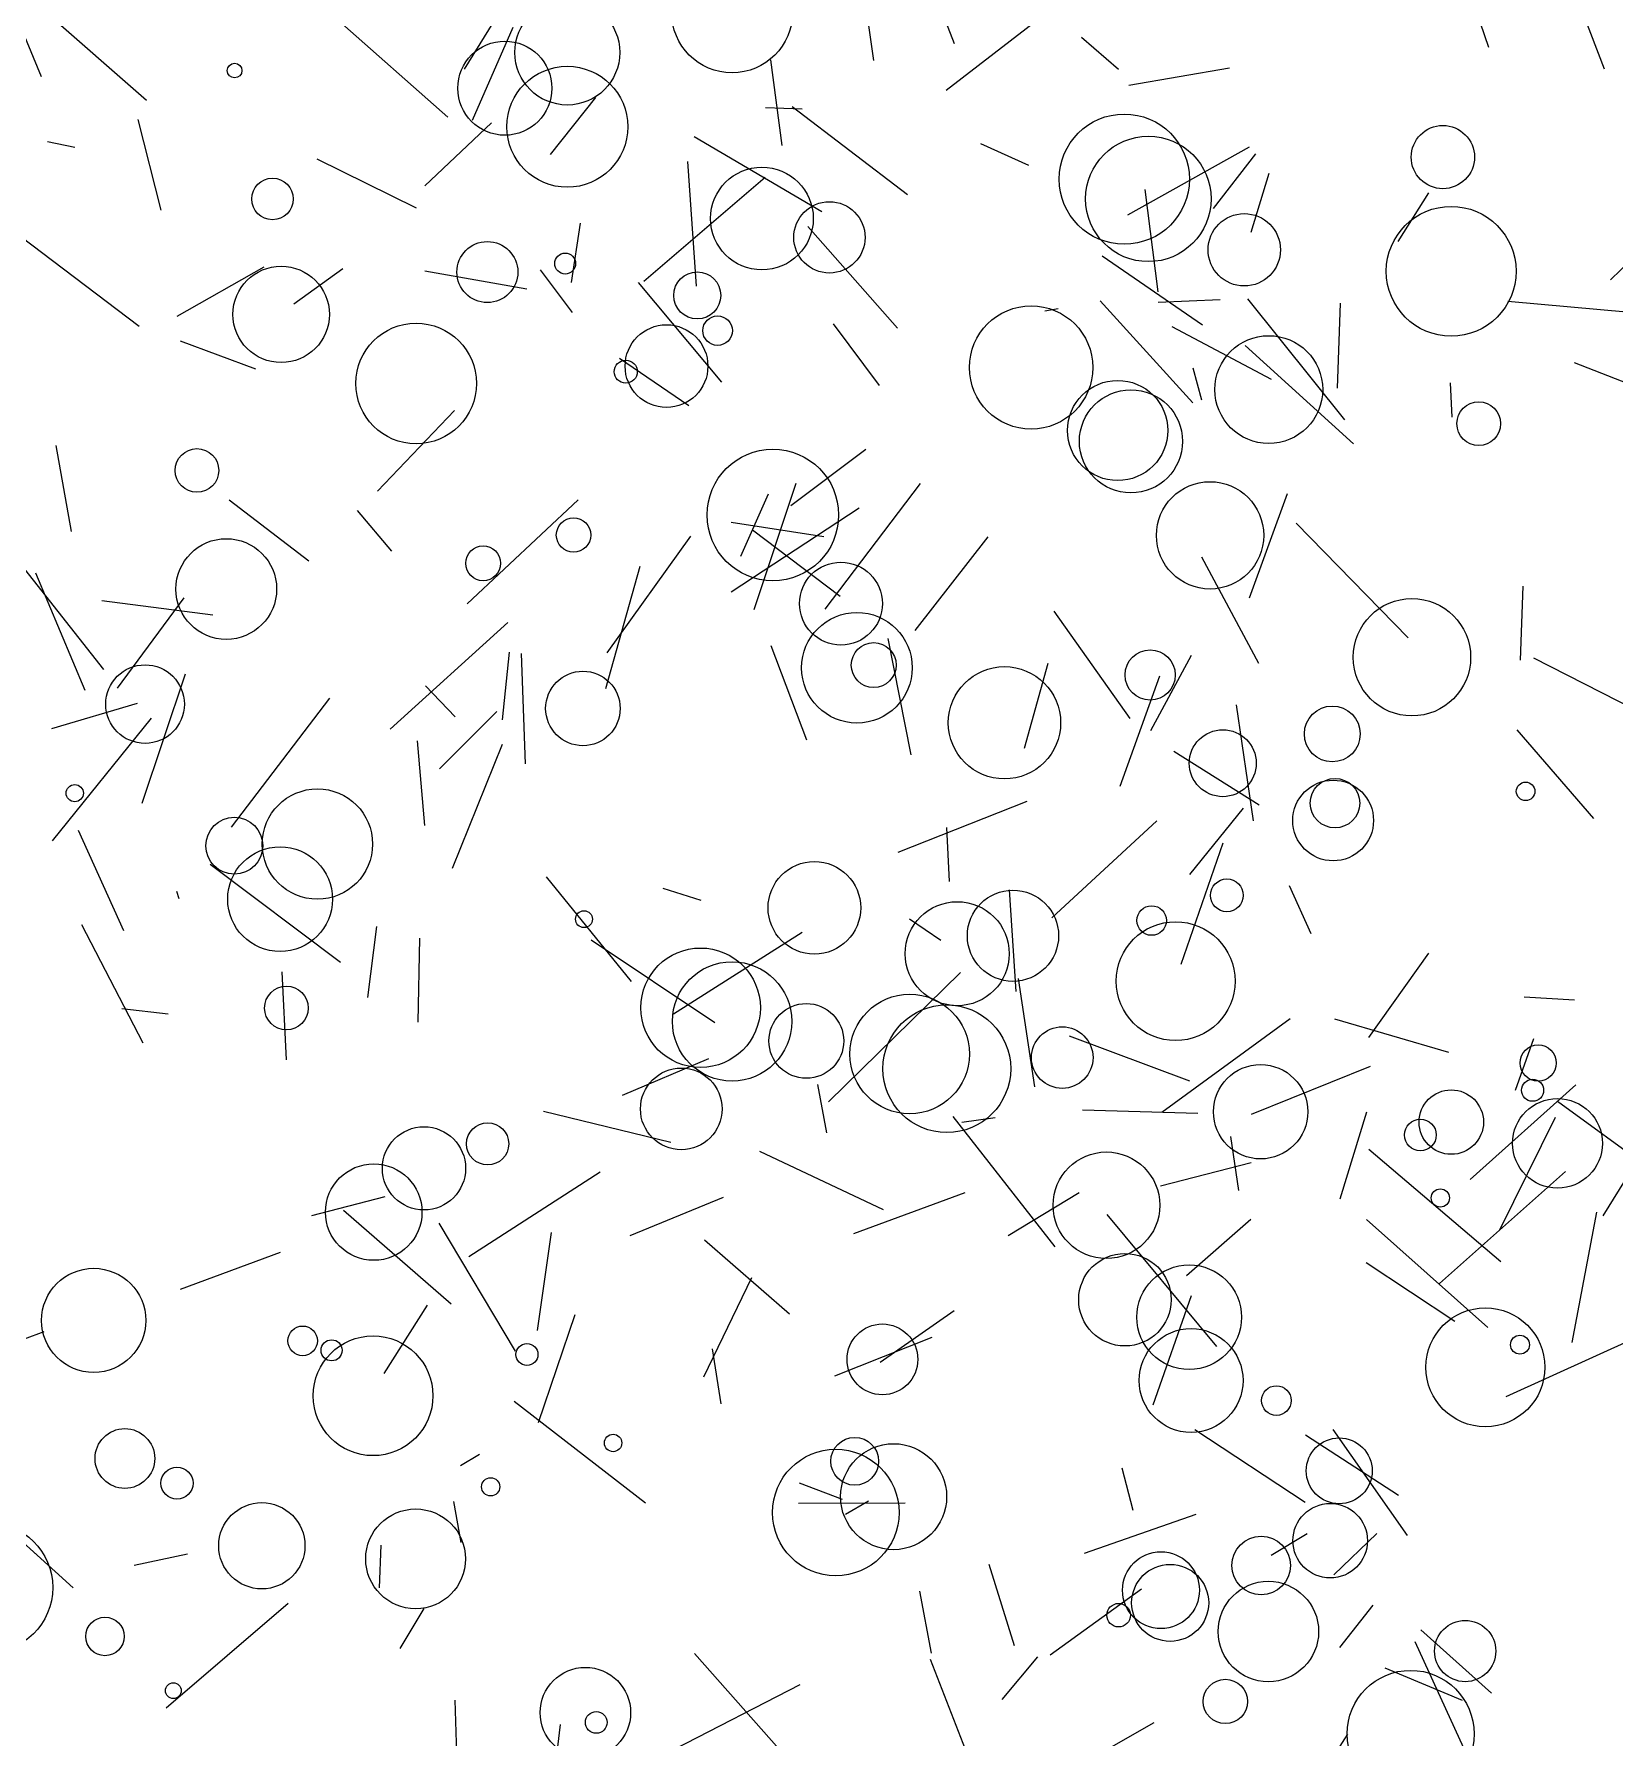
# Model space of a CAD drawing. Header units: millimetres. Extents: x -15 to 2017, y -16 to 2019.
# Drawn here: x 1317.2 to 1556.1, y 1297.8 to 1555.3 of the extents above; entities that cross this region are included whole.
import ezdxf

# ---------------------------------------------------------------- set-up
doc = ezdxf.new("R2010")
doc.units = ezdxf.units.MM

msp = doc.modelspace()

# ---------------------------------------------------------------- linework, layer by layer
at = {"color": 74}
msp.add_line((1318.3, 1548.87), (1310.6, 1567.72), dxfattribs=at)
at = {"color": 71}
for p, q in [((1382.27, 1550.03), (1393.2, 1567.75)), ((1447.8, 1431.65), (1467.28, 1439.38))]:
    msp.add_line(p, q, dxfattribs=at)
at = {"color": 111}
for p, q in [((1456.27, 1553.84), (1451.56, 1566.12)), ((1318.82, 1558.76), (1334.21, 1545.33)), ((1501.12, 1384.71), (1487.44, 1381.2))]:
    msp.add_line(p, q, dxfattribs=at)
at = {"color": 232}
msp.add_line((1548.01, 1566.88), (1554.47, 1550.06), dxfattribs=at)
at = {"color": 230}
for p, q in [((1444.11, 1551.32), (1442.13, 1565.11)), ((1405.69, 1506.35), (1416.12, 1499.17))]:
    msp.add_line(p, q, dxfattribs=at)
at = {"color": 213}
msp.add_line((1533.7, 1562.94), (1536.96, 1553.32), dxfattribs=at)
at = {"color": 135}
msp.add_line((1471.96, 1559.81), (1455.04, 1546.8), dxfattribs=at)
at = {"color": 26}
for p, q in [((1362.84, 1557.69), (1379.74, 1542.76)), ((1527.9, 1416.4), (1518.84, 1403.65))]:
    msp.add_line(p, q, dxfattribs=at)
at = {"color": 188}
for p, q in [((1389.56, 1556.32), (1383.39, 1542.23)), ((1471.52, 1372.04), (1456.08, 1391.73))]:
    msp.add_line(p, q, dxfattribs=at)
at = {"color": 117}
msp.add_line((1481.05, 1549.97), (1475.5, 1554.77), dxfattribs=at)
at = {"color": 54}
for p, q in [((1428.47, 1551.41), (1430.19, 1538.49)), ((1478.32, 1515.02), (1492.33, 1499.57)), ((1340.05, 1458.57), (1333.48, 1439.03)), ((1439.84, 1331.62), (1443.29, 1333.64))]:
    msp.add_line(p, q, dxfattribs=at)
at = {"color": 34}
for p, q in [((1497.87, 1550.14), (1482.62, 1547.56)), ((1436.73, 1468.4), (1451.16, 1487.41)), ((1417.02, 1310.58), (1430.94, 1294.81))]:
    msp.add_line(p, q, dxfattribs=at)
at = {"color": 219}
for p, q in [((1402.02, 1545.74), (1395.21, 1537.1)), ((1388.81, 1466.4), (1371, 1450.28))]:
    msp.add_line(p, q, dxfattribs=at)
at = {"color": 3}
msp.add_line((1427.74, 1544.19), (1433.26, 1544.02), dxfattribs=at)
at = {"color": 244}
for p, q in [((1449.18, 1531.04), (1431.78, 1544.3)), ((1553.31, 1377.28), (1549.6, 1357.55))]:
    msp.add_line(p, q, dxfattribs=at)
at = {"color": 60}
msp.add_line((1336.43, 1528.68), (1332.93, 1542.38), dxfattribs=at)
at = {"color": 143}
msp.add_line((1376.26, 1532.37), (1386.33, 1541.89), dxfattribs=at)
at = {"color": 44}
for p, q in [((1323.38, 1538.19), (1319.23, 1539.05)), ((1489.41, 1446.96), (1502.31, 1438.84))]:
    msp.add_line(p, q, dxfattribs=at)
at = {"color": 51}
for p, q in [((1436.26, 1528.47), (1416.95, 1539.8)), ((1339.33, 1365.61), (1354.42, 1371.2))]:
    msp.add_line(p, q, dxfattribs=at)
at = {"color": 132}
msp.add_line((1467.54, 1535.46), (1460.26, 1538.74), dxfattribs=at)
at = {"color": 194}
for p, q in [((1482.49, 1528), (1500.87, 1538.28)), ((1320.5, 1493.11), (1322.81, 1480.16)), ((1465.61, 1410.6), (1464.6, 1425.96)), ((1452.89, 1358.34), (1438.16, 1352.48))]:
    msp.add_line(p, q, dxfattribs=at)
at = {"color": 97}
for p, q in [((1374.99, 1529), (1359.98, 1536.39)), ((1409.32, 1517.97), (1427.7, 1533.71))]:
    msp.add_line(p, q, dxfattribs=at)
at = {"color": 114}
for p, q in [((1417.28, 1517.19), (1415.99, 1536.05)), ((1332.31, 1323.9), (1340.38, 1325.64))]:
    msp.add_line(p, q, dxfattribs=at)
at = {"color": 41}
for p, q in [((1501.76, 1537.2), (1495.36, 1528.94)), ((1524.85, 1464.09), (1507.9, 1481.39))]:
    msp.add_line(p, q, dxfattribs=at)
at = {"color": 235}
msp.add_line((1574.92, 1537.13), (1555.44, 1518.16), dxfattribs=at)
at = {"color": 116}
msp.add_line((1503.81, 1534.23), (1501.05, 1525.31), dxfattribs=at)
at = {"color": 30}
msp.add_line((1485.04, 1531.84), (1487.03, 1516.37), dxfattribs=at)
at = {"color": 234}
for p, q in [((1523.32, 1523.95), (1527.98, 1531.32)), ((1513.44, 1344.43), (1524.71, 1328.42))]:
    msp.add_line(p, q, dxfattribs=at)
at = {"color": 86}
for p, q in [((1313.54, 1525.97), (1333.07, 1511.17)), ((1338.71, 1425.76), (1339.06, 1424.65))]:
    msp.add_line(p, q, dxfattribs=at)
at = {"color": 113}
for p, q in [((1399.74, 1526.75), (1398.34, 1517.75)), ((1450.35, 1465.15), (1461.37, 1479.33))]:
    msp.add_line(p, q, dxfattribs=at)
at = {"color": 147}
for p, q in [((1434.15, 1526.23), (1447.67, 1510.86)), ((1486.88, 1436.41), (1470.99, 1421.77)), ((1471.83, 1291.83), (1486.46, 1300.12))]:
    msp.add_line(p, q, dxfattribs=at)
at = {"color": 87}
for p, q in [((1338.83, 1512.68), (1351.98, 1520.13)), ((1519.09, 1399.27), (1501.12, 1392.05)), ((1565.84, 1380.54), (1547.41, 1394.01))]:
    msp.add_line(p, q, dxfattribs=at)
at = {"color": 69}
msp.add_line((1356.45, 1514.56), (1363.85, 1519.88), dxfattribs=at)
at = {"color": 24}
for p, q in [((1376.24, 1519.55), (1391.66, 1516.83)), ((1394.16, 1392.52), (1413.44, 1387.87)), ((1456.24, 1362.35), (1445.04, 1354.54)), ((1381.22, 1291.81), (1380.85, 1303.52))]:
    msp.add_line(p, q, dxfattribs=at)
at = {"color": 66}
msp.add_line((1393.67, 1519.7), (1398.49, 1513.22), dxfattribs=at)
at = {"color": 75}
msp.add_line((1493.79, 1511.34), (1478.63, 1521.73), dxfattribs=at)
at = {"color": 222}
for p, q in [((1408.48, 1517.77), (1421.1, 1502.71)), ((1496.46, 1515.16), (1487.07, 1514.74)), ((1409.58, 1333.31), (1389.73, 1348.65))]:
    msp.add_line(p, q, dxfattribs=at)
at = {"color": 104}
msp.add_line((1500.59, 1515.32), (1515.24, 1497.01), dxfattribs=at)
at = {"color": 175}
msp.add_line((1514.58, 1514.63), (1514.11, 1501.82), dxfattribs=at)
at = {"color": 118}
msp.add_line((1539.93, 1514.95), (1558.38, 1513.3), dxfattribs=at)
at = {"color": 240}
msp.add_line((1437.98, 1511.52), (1444.93, 1502.2), dxfattribs=at)
at = {"color": 94}
for p, q in [((1469.94, 1513.46), (1471.96, 1513.86)), ((1318.69, 1359.18), (1315.71, 1358.05))]:
    msp.add_line(p, q, dxfattribs=at)
at = {"color": 224}
msp.add_line((1339.28, 1508.95), (1350.65, 1504.72), dxfattribs=at)
at = {"color": 255}
for p, q in [((1489.14, 1511.14), (1504.12, 1503.17)), ((1481.31, 1441.63), (1487.3, 1458.3))]:
    msp.add_line(p, q, dxfattribs=at)
at = {"color": 167}
for p, q in [((1516.59, 1493.37), (1500.2, 1508.24)), ((1513.7, 1406.48), (1530.95, 1401.45))]:
    msp.add_line(p, q, dxfattribs=at)
at = {"color": 181}
for p, q in [((1492.3, 1504.86), (1493.6, 1500.05)), ((1380.73, 1498.41), (1369.12, 1486.21)), ((1402.77, 1383.31), (1382.91, 1370.53))]:
    msp.add_line(p, q, dxfattribs=at)
at = {"color": 160}
for p, q in [((1549.94, 1505.67), (1559.12, 1502.08)), ((1509.56, 1328.64), (1504.16, 1325.39))]:
    msp.add_line(p, q, dxfattribs=at)
at = {"color": 136}
for p, q in [((1531.51, 1497.44), (1531.25, 1502.61)), ((1376.58, 1363.22), (1370.04, 1352.87))]:
    msp.add_line(p, q, dxfattribs=at)
at = {"color": 241}
for p, q in [((1431.54, 1484.09), (1442.87, 1492.6)), ((1464.39, 1373.75), (1475.12, 1380.25))]:
    msp.add_line(p, q, dxfattribs=at)
at = {"color": 42}
for p, q in [((1423.98, 1476.43), (1428.2, 1485.82)), ((1465.34, 1311.74), (1461.52, 1324.01))]:
    msp.add_line(p, q, dxfattribs=at)
at = {"color": 36}
msp.add_line((1426.03, 1468.35), (1432.38, 1487.45), dxfattribs=at)
at = {"color": 163}
for p, q in [((1500.88, 1470.13), (1506.59, 1485.87)), ((1311.98, 1479.19), (1327.71, 1459.27))]:
    msp.add_line(p, q, dxfattribs=at)
at = {"color": 144}
msp.add_line((1346.66, 1484.9), (1358.73, 1475.68), dxfattribs=at)
at = {"color": 126}
for p, q in [((1371.24, 1477.18), (1366.07, 1483.29)), ((1344.21, 1467.51), (1327.42, 1469.65)), ((1323.89, 1435.02), (1330.71, 1419.85))]:
    msp.add_line(p, q, dxfattribs=at)
at = {"color": 164}
msp.add_line((1382.65, 1469.2), (1399.42, 1484.9), dxfattribs=at)
at = {"color": 173}
for p, q in [((1422.55, 1471.01), (1441.88, 1483.69)), ((1426.8, 1386.5), (1445.51, 1377.67))]:
    msp.add_line(p, q, dxfattribs=at)
at = {"color": 208}
msp.add_line((1422.52, 1481.53), (1436.55, 1479.37), dxfattribs=at)
at = {"color": 120}
for p, q in [((1416.41, 1479.41), (1403.75, 1461.8)), ((1487.64, 1392.38), (1507, 1406.52))]:
    msp.add_line(p, q, dxfattribs=at)
at = {"color": 15}
for p, q in [((1439, 1470.31), (1425.75, 1480.32)), ((1533.06, 1303.48), (1521.38, 1308.36))]:
    msp.add_line(p, q, dxfattribs=at)
at = {"color": 90}
msp.add_line((1502.3, 1460.18), (1493.65, 1476.27), dxfattribs=at)
at = {"color": 124}
for p, q in [((1324.94, 1456.09), (1317.48, 1473.86)), ((1387.15, 1452.94), (1378.49, 1444.27))]:
    msp.add_line(p, q, dxfattribs=at)
at = {"color": 189}
msp.add_line((1403.61, 1456.4), (1408.81, 1474.9), dxfattribs=at)
at = {"color": 158}
for p, q in [((1541.84, 1460.69), (1542.23, 1471.89)), ((1418, 1424.37), (1412.27, 1426.17))]:
    msp.add_line(p, q, dxfattribs=at)
at = {"color": 180}
for p, q in [((1339.81, 1470.12), (1329.74, 1456.48)), ((1389.96, 1356.25), (1378.43, 1375.63))]:
    msp.add_line(p, q, dxfattribs=at)
at = {"color": 218}
for p, q in [((1482.86, 1451.87), (1471.33, 1468.1)), ((1363.52, 1414.99), (1343.83, 1429.8)), ((1537.45, 1304.6), (1526.74, 1314.14))]:
    msp.add_line(p, q, dxfattribs=at)
at = {"color": 196}
for p, q in [((1428.54, 1462.9), (1433.95, 1448.66)), ((1319.9, 1450.35), (1332.85, 1454.18))]:
    msp.add_line(p, q, dxfattribs=at)
at = {"color": 201}
msp.add_line((1449.73, 1446.4), (1446.26, 1463.99), dxfattribs=at)
at = {"color": 186}
msp.add_line((1389, 1461.91), (1387.94, 1451.65), dxfattribs=at)
at = {"color": 191}
msp.add_line((1390.81, 1461.68), (1391.43, 1445.02), dxfattribs=at)
at = {"color": 131}
msp.add_line((1466.89, 1447.41), (1470.47, 1460.22), dxfattribs=at)
at = {"color": 248}
msp.add_line((1485.94, 1450.06), (1492.09, 1461.46), dxfattribs=at)
at = {"color": 98}
msp.add_line((1543.81, 1461.03), (1562.75, 1451.37), dxfattribs=at)
at = {"color": 112}
msp.add_line((1361.87, 1454.97), (1346.98, 1435.44), dxfattribs=at)
at = {"color": 134}
msp.add_line((1376.33, 1456.79), (1380.85, 1452.11), dxfattribs=at)
at = {"color": 122}
msp.add_line((1498.85, 1453.94), (1501.4, 1436.4), dxfattribs=at)
at = {"color": 236}
msp.add_line((1319.97, 1433.38), (1334.97, 1451.94), dxfattribs=at)
at = {"color": 206}
for p, q in [((1541.29, 1450.18), (1552.83, 1436.76)), ((1369.41, 1320.47), (1369.66, 1326.94))]:
    msp.add_line(p, q, dxfattribs=at)
at = {"color": 21}
msp.add_line((1376.25, 1435.68), (1375.14, 1448.5), dxfattribs=at)
at = {"color": 107}
msp.add_line((1387.94, 1447.95), (1380.37, 1429.2), dxfattribs=at)
at = {"color": 63}
msp.add_line((1491.83, 1428.32), (1499.94, 1438.31), dxfattribs=at)
at = {"color": 242}
msp.add_line((1455.52, 1427.22), (1455.15, 1435.39), dxfattribs=at)
at = {"color": 193}
msp.add_line((1490.56, 1414.77), (1496.9, 1433.09), dxfattribs=at)
at = {"color": 27}
msp.add_line((1407.47, 1412.12), (1394.65, 1427.95), dxfattribs=at)
at = {"color": 48}
msp.add_line((1506.88, 1426.62), (1510.12, 1419.38), dxfattribs=at)
at = {"color": 6}
msp.add_line((1454.25, 1418.33), (1449.5, 1421.53), dxfattribs=at)
at = {"color": 139}
msp.add_line((1324.39, 1420.76), (1333.63, 1402.87), dxfattribs=at)
at = {"color": 58}
for p, q in [((1368.96, 1420.43), (1367.57, 1409.7)), ((1419.13, 1400.44), (1406.09, 1394.9))]:
    msp.add_line(p, q, dxfattribs=at)
at = {"color": 32}
msp.add_line((1433.25, 1419.51), (1413.84, 1407.2), dxfattribs=at)
at = {"color": 13}
msp.add_line((1375.44, 1418.68), (1375.19, 1405.96), dxfattribs=at)
at = {"color": 101}
msp.add_line((1420.06, 1405.87), (1401.37, 1418.4), dxfattribs=at)
at = {"color": 14}
msp.add_line((1354.64, 1413.61), (1355.28, 1400.31), dxfattribs=at)
at = {"color": 152}
for p, q in [((1437.27, 1393.92), (1457.22, 1413.49)), ((1463.48, 1303.63), (1468.86, 1310.07))]:
    msp.add_line(p, q, dxfattribs=at)
at = {"color": 121}
msp.add_line((1465.91, 1412.58), (1468.39, 1396.23), dxfattribs=at)
at = {"color": 123}
msp.add_line((1542.35, 1409.8), (1549.96, 1409.36), dxfattribs=at)
at = {"color": 70}
msp.add_line((1330.47, 1408.07), (1337.45, 1407.24), dxfattribs=at)
at = {"color": 28}
msp.add_line((1491.86, 1397.08), (1473.68, 1403.89), dxfattribs=at)
at = {"color": 153}
msp.add_line((1541.08, 1395.73), (1543.82, 1403.5), dxfattribs=at)
at = {"color": 202}
msp.add_line((1435.58, 1396.54), (1436.95, 1389.27), dxfattribs=at)
at = {"color": 9}
msp.add_line((1550.17, 1396.52), (1534.23, 1382.21), dxfattribs=at)
at = {"color": 149}
for p, q in [((1462.43, 1391.51), (1457.38, 1390.8)), ((1525.87, 1312.38), (1533.2, 1296.31))]:
    msp.add_line(p, q, dxfattribs=at)
at = {"color": 129}
for p, q in [((1493.05, 1392.17), (1475.62, 1392.7)), ((1448.83, 1333.3), (1432.71, 1333.22))]:
    msp.add_line(p, q, dxfattribs=at)
at = {"color": 151}
for p, q in [((1514.55, 1379.28), (1518.62, 1392.45)), ((1481.6, 1338.63), (1483.26, 1332.21)), ((1515.69, 1298.39), (1510.36, 1290.14))]:
    msp.add_line(p, q, dxfattribs=at)
at = {"color": 187}
for p, q in [((1538.72, 1374.59), (1547.13, 1391.65)), ((1536.88, 1359.84), (1518.53, 1376.14))]:
    msp.add_line(p, q, dxfattribs=at)
at = {"color": 25}
msp.add_line((1499.25, 1380.53), (1498.07, 1388.69), dxfattribs=at)
at = {"color": 226}
msp.add_line((1562.79, 1390.49), (1554.26, 1376.73), dxfattribs=at)
at = {"color": 20}
msp.add_line((1518.91, 1386.78), (1538.86, 1369.79), dxfattribs=at)
at = {"color": 68}
msp.add_line((1529.58, 1366.47), (1548.6, 1383.43), dxfattribs=at)
at = {"color": 198}
msp.add_line((1370.23, 1379.61), (1359.15, 1376.71), dxfattribs=at)
at = {"color": 115}
msp.add_line((1421.34, 1379.47), (1407.24, 1373.7), dxfattribs=at)
at = {"color": 250}
msp.add_line((1457.87, 1380.19), (1441.02, 1373.97), dxfattribs=at)
at = {"color": 125}
msp.add_line((1363.96, 1377.55), (1380.22, 1363.4), dxfattribs=at)
at = {"color": 214}
msp.add_line((1479.29, 1376.93), (1495.9, 1356.95), dxfattribs=at)
at = {"color": 91}
msp.add_line((1491.36, 1367.72), (1501.05, 1376.21), dxfattribs=at)
at = {"color": 225}
msp.add_line((1395.36, 1374.2), (1393.23, 1359.39), dxfattribs=at)
at = {"color": 89}
for p, q in [((1431.36, 1361.86), (1418.51, 1373.02)), ((1305.03, 1336.86), (1323.13, 1320.5))]:
    msp.add_line(p, q, dxfattribs=at)
at = {"color": 106}
msp.add_line((1425.59, 1367.35), (1418.36, 1352.35), dxfattribs=at)
at = {"color": 249}
msp.add_line((1518.48, 1369.67), (1531.89, 1360.8), dxfattribs=at)
at = {"color": 171}
msp.add_line((1486.33, 1348.14), (1492.08, 1364.68), dxfattribs=at)
at = {"color": 157}
msp.add_line((1393.41, 1345.48), (1398.96, 1361.79), dxfattribs=at)
at = {"color": 197}
for p, q in [((1559.25, 1358.27), (1539.62, 1349.36)), ((1452.83, 1310.6), (1451.07, 1320))]:
    msp.add_line(p, q, dxfattribs=at)
at = {"color": 159}
msp.add_line((1419.65, 1356.62), (1420.96, 1348.31), dxfattribs=at)
at = {"color": 130}
msp.add_line((1492.61, 1344.4), (1509.26, 1333.43), dxfattribs=at)
at = {"color": 23}
msp.add_line((1523.36, 1334.44), (1509.32, 1343.56), dxfattribs=at)
at = {"color": 239}
msp.add_line((1384.52, 1340.66), (1381.63, 1338.91), dxfattribs=at)
at = {"color": 179}
msp.add_line((1439.36, 1333.85), (1432.88, 1336.29), dxfattribs=at)
at = {"color": 217}
msp.add_line((1380.59, 1333.54), (1381.68, 1327.33), dxfattribs=at)
at = {"color": 168}
msp.add_line((1492.77, 1331.6), (1475.88, 1325.7), dxfattribs=at)
at = {"color": 199}
msp.add_line((1520.09, 1328.73), (1513.62, 1322.45), dxfattribs=at)
at = {"color": 88}
msp.add_line((1484.53, 1320.3), (1470.74, 1310.34), dxfattribs=at)
at = {"color": 192}
msp.add_line((1355.61, 1318.11), (1337.18, 1302.3), dxfattribs=at)
at = {"color": 31}
msp.add_line((1376.12, 1317.37), (1372.45, 1311.32), dxfattribs=at)
at = {"color": 11}
msp.add_line((1514.54, 1311.5), (1519.54, 1317.87), dxfattribs=at)
at = {"color": 56}
msp.add_line((1458.29, 1295.18), (1452.65, 1309.65), dxfattribs=at)
at = {"color": 18}
msp.add_line((1432.92, 1305.82), (1413.94, 1296.07), dxfattribs=at)
at = {"color": 128}
msp.add_line((1396.68, 1299.82), (1394.83, 1284.39), dxfattribs=at)
at = {"color": 29}
msp.add_circle((1422.68, 1558.6), 9.14, dxfattribs=at)
at = {"color": 242}
for centre, radius in [((1397.78, 1552.52), 7.93), ((1417.92, 1408.16), 9.03)]:
    msp.add_circle(centre, radius, dxfattribs=at)
at = {"color": 30}
for centre, radius in [((1388.34, 1547.13), 7.11), ((1481.95, 1533.39), 9.84)]:
    msp.add_circle(centre, radius, dxfattribs=at)
at = {"color": 108}
msp.add_circle((1347.5, 1549.8), 1.11, dxfattribs=at)
at = {"color": 9}
msp.add_circle((1397.78, 1541.3), 9.14, dxfattribs=at)
at = {"color": 86}
for centre, radius in [((1485.59, 1530.4), 9.48), ((1479.25, 1378.31), 8.06)]:
    msp.add_circle(centre, radius, dxfattribs=at)
at = {"color": 69}
msp.add_circle((1530.09, 1536.72), 4.78, dxfattribs=at)
at = {"color": 241}
msp.add_circle((1427.19, 1527.43), 7.76, dxfattribs=at)
at = {"color": 198}
msp.add_circle((1353.23, 1530.39), 3.14, dxfattribs=at)
at = {"color": 227}
msp.add_circle((1437.39, 1524.59), 5.39, dxfattribs=at)
at = {"color": 247}
for centre, radius in [((1500.08, 1522.71), 5.47), ((1485.85, 1458.45), 3.79)]:
    msp.add_circle(centre, radius, dxfattribs=at)
at = {"color": 40}
msp.add_circle((1531.35, 1519.46), 9.81, dxfattribs=at)
at = {"color": 238}
for centre, radius in [((1385.7, 1519.34), 4.61), ((1543.64, 1395.69), 1.67)]:
    msp.add_circle(centre, radius, dxfattribs=at)
at = {"color": 139}
msp.add_circle((1397.46, 1520.63), 1.58, dxfattribs=at)
at = {"color": 5}
msp.add_circle((1354.54, 1512.95), 7.28, dxfattribs=at)
at = {"color": 209}
msp.add_circle((1417.42, 1515.81), 3.55, dxfattribs=at)
at = {"color": 223}
msp.add_circle((1467.87, 1504.92), 9.32, dxfattribs=at)
at = {"color": 103}
msp.add_circle((1374.94, 1502.51), 9.12, dxfattribs=at)
at = {"color": 48}
msp.add_circle((1420.49, 1510.49), 2.23, dxfattribs=at)
at = {"color": 39}
for centre, radius in [((1412.77, 1505.13), 6.25), ((1400.51, 1301.63), 6.84)]:
    msp.add_circle(centre, radius, dxfattribs=at)
at = {"color": 172}
for centre, radius in [((1503.78, 1501.58), 8.15), ((1438.35, 1331.87), 9.56)]:
    msp.add_circle(centre, radius, dxfattribs=at)
at = {"color": 228}
msp.add_circle((1406.62, 1504.29), 1.74, dxfattribs=at)
at = {"color": 147}
msp.add_circle((1480.95, 1495.4), 7.57, dxfattribs=at)
at = {"color": 235}
msp.add_circle((1482.95, 1493.76), 7.79, dxfattribs=at)
at = {"color": 92}
msp.add_circle((1535.51, 1496.44), 3.3, dxfattribs=at)
at = {"color": 220}
msp.add_circle((1341.81, 1489.36), 3.3, dxfattribs=at)
at = {"color": 67}
for centre, radius in [((1428.84, 1482.63), 9.94), ((1326.21, 1360.91), 7.87)]:
    msp.add_circle(centre, radius, dxfattribs=at)
at = {"color": 47}
msp.add_circle((1494.91, 1479.55), 8.11, dxfattribs=at)
at = {"color": 88}
msp.add_circle((1398.72, 1479.6), 2.6, dxfattribs=at)
at = {"color": 33}
msp.add_circle((1346.25, 1471.44), 7.61, dxfattribs=at)
at = {"color": 26}
for centre, radius in [((1385.06, 1475.33), 2.63), ((1338.24, 1304.95), 1.19)]:
    msp.add_circle(centre, radius, dxfattribs=at)
at = {"color": 19}
for centre, radius in [((1439.13, 1469.24), 6.26), ((1422.68, 1406.1), 9.02)]:
    msp.add_circle(centre, radius, dxfattribs=at)
at = {"color": 192}
for centre, radius in [((1441.55, 1459.54), 8.36), ((1355.34, 1408.12), 3.3), ((1481.09, 1316.36), 1.78)]:
    msp.add_circle(centre, radius, dxfattribs=at)
at = {"color": 215}
msp.add_circle((1525.42, 1461.13), 8.87, dxfattribs=at)
at = {"color": 73}
msp.add_circle((1444.08, 1459.95), 3.39, dxfattribs=at)
at = {"color": 145}
msp.add_circle((1333.97, 1454.05), 5.94, dxfattribs=at)
at = {"color": 174}
msp.add_circle((1400.14, 1453.39), 5.63, dxfattribs=at)
at = {"color": 173}
msp.add_circle((1463.84, 1451.23), 8.49, dxfattribs=at)
at = {"color": 194}
msp.add_circle((1513.38, 1449.54), 4.22, dxfattribs=at)
at = {"color": 234}
msp.add_circle((1496.83, 1445.12), 5.06, dxfattribs=at)
at = {"color": 218}
msp.add_circle((1513.51, 1436.46), 6.1, dxfattribs=at)
at = {"color": 150}
msp.add_circle((1513.79, 1439.08), 3.74, dxfattribs=at)
at = {"color": 229}
msp.add_circle((1542.59, 1440.86), 1.4, dxfattribs=at)
at = {"color": 231}
for centre, radius in [((1323.35, 1440.59), 1.3), ((1514.43, 1338.18), 4.98)]:
    msp.add_circle(centre, radius, dxfattribs=at)
at = {"color": 212}
msp.add_circle((1360.02, 1432.9), 8.34, dxfattribs=at)
at = {"color": 91}
for centre, radius in [((1347.47, 1432.64), 4.3), ((1529.71, 1379.41), 1.38), ((1541.74, 1357.24), 1.43)]:
    msp.add_circle(centre, radius, dxfattribs=at)
at = {"color": 114}
msp.add_circle((1354.38, 1424.57), 7.92, dxfattribs=at)
at = {"color": 52}
msp.add_circle((1435.12, 1423.26), 7, dxfattribs=at)
at = {"color": 44}
for centre, radius in [((1497.45, 1425.15), 2.47), ((1488.88, 1318.22), 5.82)]:
    msp.add_circle(centre, radius, dxfattribs=at)
at = {"color": 128}
msp.add_circle((1456.7, 1416.33), 7.86, dxfattribs=at)
at = {"color": 100}
msp.add_circle((1465.13, 1419.04), 6.89, dxfattribs=at)
at = {"color": 206}
msp.add_circle((1400.3, 1421.55), 1.28, dxfattribs=at)
at = {"color": 213}
msp.add_circle((1486.08, 1421.34), 2.23, dxfattribs=at)
at = {"color": 184}
msp.add_circle((1489.71, 1412.18), 8.98, dxfattribs=at)
at = {"color": 144}
for centre, radius in [((1433.9, 1403.15), 5.65), ((1376.12, 1383.89), 6.29)]:
    msp.add_circle(centre, radius, dxfattribs=at)
at = {"color": 161}
msp.add_circle((1449.51, 1401.17), 9.03, dxfattribs=at)
at = {"color": 133}
msp.add_circle((1455.13, 1398.94), 9.65, dxfattribs=at)
at = {"color": 230}
msp.add_circle((1472.57, 1400.63), 4.65, dxfattribs=at)
at = {"color": 180}
for centre, radius in [((1544.49, 1399.81), 2.74), ((1368.43, 1349.52), 9.05)]:
    msp.add_circle(centre, radius, dxfattribs=at)
at = {"color": 81}
msp.add_circle((1415.01, 1392.88), 6.17, dxfattribs=at)
at = {"color": 78}
msp.add_circle((1502.55, 1392.44), 7.13, dxfattribs=at)
at = {"color": 110}
msp.add_circle((1531.36, 1390.88), 4.87, dxfattribs=at)
at = {"color": 164}
for centre, radius in [((1547.41, 1387.67), 6.78), ((1357.79, 1357.82), 2.24)]:
    msp.add_circle(centre, radius, dxfattribs=at)
at = {"color": 138}
msp.add_circle((1385.74, 1387.59), 3.19, dxfattribs=at)
at = {"color": 130}
for centre, radius in [((1526.7, 1388.94), 2.39), ((1482.05, 1364.04), 6.99)]:
    msp.add_circle(centre, radius, dxfattribs=at)
at = {"color": 237}
msp.add_circle((1368.53, 1377.28), 7.29, dxfattribs=at)
at = {"color": 239}
for centre, radius in [((1491.76, 1361.39), 7.91), ((1402.16, 1300.16), 1.64)]:
    msp.add_circle(centre, radius, dxfattribs=at)
at = {"color": 7}
msp.add_circle((1536.51, 1353.82), 8.99, dxfattribs=at)
at = {"color": 119}
msp.add_circle((1445.4, 1355.02), 5.35, dxfattribs=at)
at = {"color": 219}
msp.add_circle((1492.04, 1351.82), 7.85, dxfattribs=at)
at = {"color": 68}
msp.add_circle((1362.16, 1356.39), 1.59, dxfattribs=at)
at = {"color": 74}
msp.add_circle((1391.68, 1355.76), 1.66, dxfattribs=at)
at = {"color": 202}
msp.add_circle((1504.93, 1348.8), 2.24, dxfattribs=at)
at = {"color": 153}
msp.add_circle((1330.92, 1340.04), 4.51, dxfattribs=at)
at = {"color": 11}
for centre, radius in [((1404.7, 1342.39), 1.32), ((1441.21, 1339.62), 3.61)]:
    msp.add_circle(centre, radius, dxfattribs=at)
at = {"color": 8}
msp.add_circle((1447.09, 1334.27), 8.01, dxfattribs=at)
at = {"color": 72}
msp.add_circle((1338.8, 1336.31), 2.42, dxfattribs=at)
at = {"color": 49}
msp.add_circle((1386.2, 1335.76), 1.37, dxfattribs=at)
at = {"color": 196}
msp.add_circle((1351.62, 1326.85), 6.52, dxfattribs=at)
at = {"color": 71}
msp.add_circle((1374.86, 1324.87), 7.54, dxfattribs=at)
at = {"color": 22}
msp.add_circle((1513.06, 1327.62), 5.63, dxfattribs=at)
at = {"color": 193}
msp.add_circle((1310.16, 1320.53), 9.86, dxfattribs=at)
at = {"color": 158}
msp.add_circle((1502.63, 1323.87), 4.43, dxfattribs=at)
at = {"color": 4}
msp.add_circle((1487.49, 1320.14), 5.81, dxfattribs=at)
at = {"color": 87}
msp.add_circle((1503.72, 1313.89), 7.59, dxfattribs=at)
at = {"color": 136}
msp.add_circle((1327.92, 1313.15), 2.91, dxfattribs=at)
at = {"color": 216}
msp.add_circle((1533.46, 1310.94), 4.63, dxfattribs=at)
at = {"color": 66}
msp.add_circle((1497.22, 1303.32), 3.35, dxfattribs=at)
at = {"color": 246}
msp.add_circle((1525.22, 1298.42), 9.6, dxfattribs=at)

doc.saveas('drawing.dxf')
